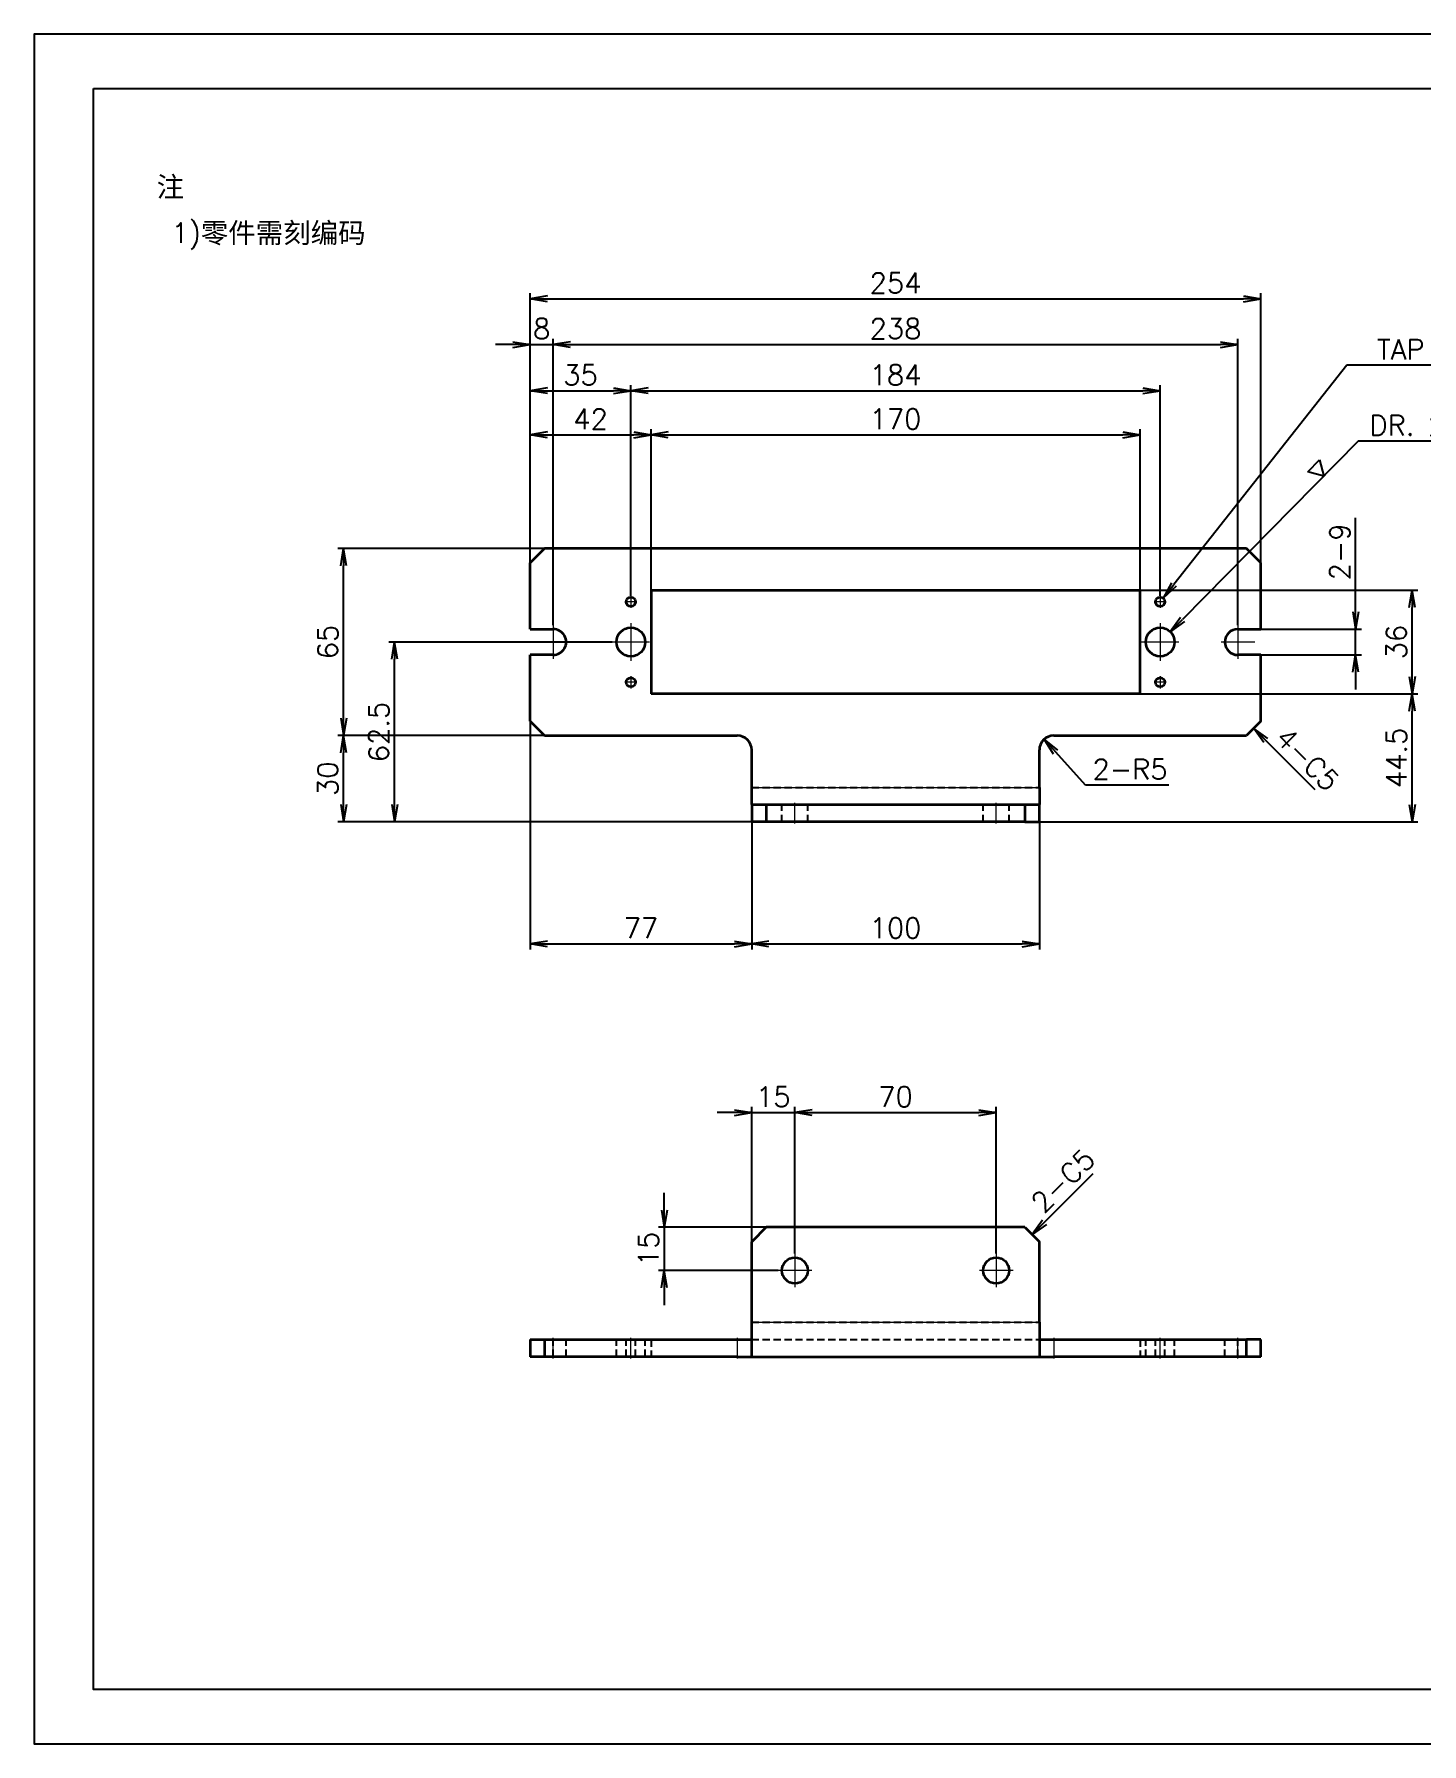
# Model space of a CAD drawing. Header units: millimetres. Extents: x -10155 to 20189, y -25550 to -22580.
# Drawn here: x 18149 to 18632, y -25548 to -24954 of the extents above; entities that cross this region are included whole.
import ezdxf

# ---------------------------------------------------------------- set-up
doc = ezdxf.new("R2010")
doc.units = ezdxf.units.MM
doc.linetypes.add('CENTER-HOKUTO', pattern=[23, 20, -1, 1, -1])
doc.linetypes.add('HIDDEN-HOKUTO', pattern=[3.8, 2.5, -1.3])
doc.layers.add('AM_7', color=2, linetype='CENTER-HOKUTO', lineweight=30)
doc.layers.add('AM_HID', color=1, linetype='HIDDEN-HOKUTO', lineweight=25)
doc.layers.add('title_frame', color=7, linetype='Continuous')
doc.layers.add('word_dim', color=253, linetype='Continuous')
doc.styles.get("Standard").update_dxf_attribs({"font": 'romans.shx', "bigfont": 'bigfont.shx'})
doc.dimstyles.new('RS1-2', dxfattribs={"dimscale": 2, "dimtxt": 3.5, "dimasz": 3, "dimexe": 1, "dimexo": 0, "dimgap": 1, "dimtad": 3, "dimdsep": 46, "dimtxsty": 'Standard', "dimblk1": 'OPEN', "dimblk2": 'OPEN', "dimsah": 1, "dimcen": 0, "dimclrd": 256, "dimclre": 256, "dimclrt": 3, "dimazin": 2, "dimtfac": 1, "dimtmove": 0, "dimatfit": 3, "dimldrblk": 'OPEN', "dimfxl": 0, "dimtolj": 1, "dimtzin": 0, "dimarcsym": 0})

# ---------------------------------------------------------------- blocks, each defined once
blk = doc.blocks.new('_Open')
at = {"color": 0, "lineweight": -2}
for p, q in [((-1, 0.167), (0, 0)), ((-1, -0.167), (0, 0)), ((0, 0), (-1, 0))]:
    blk.add_line(p, q, dxfattribs=at)
blk = doc.blocks.new('*D370')
at = {"layer": 'DEFPOINTS', "color": 0, "linetype": 'Continuous', "ltscale": 2}
for p in [(18321.8, -25180.73), (18398.8, -25227.23), (18398.8, -25269.61)]:
    blk.add_point(p, dxfattribs=at)
at = {"layer": 'word_dim', "linetype": 'Continuous', "lineweight": -2, "ltscale": 2}
for p, q in [((18321.8, -25180.73), (18321.8, -25271.61)), ((18398.8, -25227.23), (18398.8, -25271.61)), ((18327.8, -25269.61), (18392.8, -25269.61))]:
    blk.add_line(p, q, dxfattribs=at)
at = {"layer": 'word_dim', "linetype": 'Continuous', "lineweight": -2, "ltscale": 2, "xscale": 6, "yscale": 6, "zscale": 6, "rotation": 180}
blk.add_blockref('_Open', (18321.8, -25269.61), dxfattribs=at)
at = {"layer": 'word_dim', "linetype": 'Continuous', "lineweight": -2, "ltscale": 2, "xscale": 6, "yscale": 6, "zscale": 6}
blk.add_blockref('_Open', (18398.8, -25269.61), dxfattribs=at)
at = {"layer": 'word_dim', "color": 3, "linetype": 'Continuous', "ltscale": 2, "insert": (18360.3, -25264.11), "char_height": 7, "attachment_point": 5}
blk.add_mtext('\\A1;77', dxfattribs=at)
blk = doc.blocks.new('*D371')
at = {"layer": 'DEFPOINTS', "color": 0, "linetype": 'Continuous', "ltscale": 2}
for p in [(18498.8, -25224.23), (18398.8, -25227.23), (18498.8, -25269.61)]:
    blk.add_point(p, dxfattribs=at)
at = {"layer": 'word_dim', "linetype": 'Continuous', "lineweight": -2, "ltscale": 2}
for p, q in [((18498.8, -25224.23), (18498.8, -25271.61)), ((18398.8, -25227.23), (18398.8, -25271.61)), ((18404.8, -25269.61), (18492.8, -25269.61))]:
    blk.add_line(p, q, dxfattribs=at)
at = {"layer": 'word_dim', "linetype": 'Continuous', "lineweight": -2, "ltscale": 2, "xscale": 6, "yscale": 6, "zscale": 6, "rotation": 180}
blk.add_blockref('_Open', (18398.8, -25269.61), dxfattribs=at)
at = {"layer": 'word_dim', "linetype": 'Continuous', "lineweight": -2, "ltscale": 2, "xscale": 6, "yscale": 6, "zscale": 6}
blk.add_blockref('_Open', (18498.8, -25269.61), dxfattribs=at)
at = {"layer": 'word_dim', "color": 3, "linetype": 'Continuous', "ltscale": 2, "insert": (18448.8, -25264.11), "char_height": 7, "attachment_point": 5}
blk.add_mtext('\\A1;100', dxfattribs=at)
blk = doc.blocks.new('*D372')
at = {"layer": 'DEFPOINTS', "color": 0, "linetype": 'Continuous', "ltscale": 2}
for p in [(18575.8, -25045.48), (18321.8, -25148.73), (18575.8, -25148.73)]:
    blk.add_point(p, dxfattribs=at)
at = {"layer": 'word_dim', "linetype": 'Continuous', "lineweight": -2, "ltscale": 2}
for p, q in [((18321.8, -25148.73), (18321.8, -25043.48)), ((18327.8, -25045.48), (18569.8, -25045.48)), ((18575.8, -25148.73), (18575.8, -25043.48))]:
    blk.add_line(p, q, dxfattribs=at)
at = {"layer": 'word_dim', "linetype": 'Continuous', "lineweight": -2, "ltscale": 2, "xscale": 6, "yscale": 6, "zscale": 6, "rotation": 180}
blk.add_blockref('_Open', (18321.8, -25045.48), dxfattribs=at)
at = {"layer": 'word_dim', "linetype": 'Continuous', "lineweight": -2, "ltscale": 2, "xscale": 6, "yscale": 6, "zscale": 6}
blk.add_blockref('_Open', (18575.8, -25045.48), dxfattribs=at)
at = {"layer": 'word_dim', "color": 3, "linetype": 'Continuous', "ltscale": 2, "insert": (18448.8, -25039.98), "char_height": 7, "attachment_point": 5}
blk.add_mtext('\\A1;254', dxfattribs=at)
blk = doc.blocks.new('*D373')
at = {"layer": 'DEFPOINTS', "color": 0, "linetype": 'Continuous', "ltscale": 2}
for p in [(18256.94, -25197.23), (18326.8, -25197.23), (18398.8, -25227.23)]:
    blk.add_point(p, dxfattribs=at)
at = {"layer": 'word_dim', "linetype": 'Continuous', "lineweight": -2, "ltscale": 2}
for p, q in [((18326.8, -25197.23), (18254.94, -25197.23)), ((18256.94, -25221.23), (18256.94, -25203.23)), ((18398.8, -25227.23), (18254.94, -25227.23))]:
    blk.add_line(p, q, dxfattribs=at)
at = {"layer": 'word_dim', "linetype": 'Continuous', "lineweight": -2, "ltscale": 2, "xscale": 6, "yscale": 6, "zscale": 6}
for p, rotation in [((18256.94, -25197.23), 90), ((18256.94, -25227.23), 270)]:
    blk.add_blockref('_Open', p, dxfattribs=dict(at, rotation=rotation))
at = {"layer": 'word_dim', "color": 3, "linetype": 'Continuous', "ltscale": 2, "insert": (18251.44, -25212.23), "char_height": 7, "attachment_point": 5, "rotation": 90}
blk.add_mtext('\\A1;30', dxfattribs=at)
blk = doc.blocks.new('*D374')
at = {"layer": 'DEFPOINTS', "color": 0, "linetype": 'Continuous', "ltscale": 2}
for p in [(18256.94, -25132.23), (18337.18, -25132.23), (18337.18, -25197.23)]:
    blk.add_point(p, dxfattribs=at)
at = {"layer": 'word_dim', "linetype": 'Continuous', "lineweight": -2, "ltscale": 2}
for p, q in [((18337.18, -25132.23), (18254.94, -25132.23)), ((18256.94, -25191.23), (18256.94, -25138.23)), ((18337.18, -25197.23), (18254.94, -25197.23))]:
    blk.add_line(p, q, dxfattribs=at)
at = {"layer": 'word_dim', "linetype": 'Continuous', "lineweight": -2, "ltscale": 2, "xscale": 6, "yscale": 6, "zscale": 6}
for p, rotation in [((18256.94, -25132.23), 90), ((18256.94, -25197.23), 270)]:
    blk.add_blockref('_Open', p, dxfattribs=dict(at, rotation=rotation))
at = {"layer": 'word_dim', "color": 3, "linetype": 'Continuous', "ltscale": 2, "insert": (18251.44, -25164.73), "char_height": 7, "attachment_point": 5, "rotation": 90}
blk.add_mtext('\\A1;65', dxfattribs=at)
blk = doc.blocks.new('*D375')
at = {"layer": 'DEFPOINTS', "color": 0, "linetype": 'Continuous', "ltscale": 2}
for p in [(18363.8, -25092.73), (18321.8, -25142.4), (18363.8, -25146.73)]:
    blk.add_point(p, dxfattribs=at)
at = {"layer": 'word_dim', "linetype": 'Continuous', "lineweight": -2, "ltscale": 2}
for p, q in [((18321.8, -25142.4), (18321.8, -25090.73)), ((18327.8, -25092.73), (18357.8, -25092.73)), ((18363.8, -25146.73), (18363.8, -25090.73))]:
    blk.add_line(p, q, dxfattribs=at)
at = {"layer": 'word_dim', "linetype": 'Continuous', "lineweight": -2, "ltscale": 2, "xscale": 6, "yscale": 6, "zscale": 6, "rotation": 180}
blk.add_blockref('_Open', (18321.8, -25092.73), dxfattribs=at)
at = {"layer": 'word_dim', "linetype": 'Continuous', "lineweight": -2, "ltscale": 2, "xscale": 6, "yscale": 6, "zscale": 6}
blk.add_blockref('_Open', (18363.8, -25092.73), dxfattribs=at)
at = {"layer": 'word_dim', "color": 3, "linetype": 'Continuous', "ltscale": 2, "insert": (18342.8, -25087.23), "char_height": 7, "attachment_point": 5}
blk.add_mtext('\\A1;42', dxfattribs=at)
blk = doc.blocks.new('*D376')
at = {"layer": 'DEFPOINTS', "color": 0, "linetype": 'Continuous', "ltscale": 2}
for p in [(18533.8, -25092.73), (18363.8, -25146.73), (18533.8, -25146.73)]:
    blk.add_point(p, dxfattribs=at)
at = {"layer": 'word_dim', "linetype": 'Continuous', "lineweight": -2, "ltscale": 2}
for p, q in [((18363.8, -25146.73), (18363.8, -25090.73)), ((18369.8, -25092.73), (18527.8, -25092.73)), ((18533.8, -25146.73), (18533.8, -25090.73))]:
    blk.add_line(p, q, dxfattribs=at)
at = {"layer": 'word_dim', "linetype": 'Continuous', "lineweight": -2, "ltscale": 2, "xscale": 6, "yscale": 6, "zscale": 6, "rotation": 180}
blk.add_blockref('_Open', (18363.8, -25092.73), dxfattribs=at)
at = {"layer": 'word_dim', "linetype": 'Continuous', "lineweight": -2, "ltscale": 2, "xscale": 6, "yscale": 6, "zscale": 6}
blk.add_blockref('_Open', (18533.8, -25092.73), dxfattribs=at)
at = {"layer": 'word_dim', "color": 3, "linetype": 'Continuous', "ltscale": 2, "insert": (18448.8, -25087.23), "char_height": 7, "attachment_point": 5}
blk.add_mtext('\\A1;170', dxfattribs=at)
blk = doc.blocks.new('*D377')
at = {"layer": 'DEFPOINTS', "color": 0, "linetype": 'Continuous', "ltscale": 2}
for p in [(18533.8, -25182.73), (18628.39, -25182.73), (18498.8, -25227.23)]:
    blk.add_point(p, dxfattribs=at)
at = {"layer": 'word_dim', "linetype": 'Continuous', "lineweight": -2, "ltscale": 2}
for p, q in [((18533.8, -25182.73), (18630.39, -25182.73)), ((18628.39, -25221.23), (18628.39, -25188.73)), ((18498.8, -25227.23), (18630.39, -25227.23))]:
    blk.add_line(p, q, dxfattribs=at)
at = {"layer": 'word_dim', "linetype": 'Continuous', "lineweight": -2, "ltscale": 2, "xscale": 6, "yscale": 6, "zscale": 6}
for p, rotation in [((18628.39, -25182.73), 90), ((18628.39, -25227.23), 270)]:
    blk.add_blockref('_Open', p, dxfattribs=dict(at, rotation=rotation))
at = {"layer": 'word_dim', "color": 3, "linetype": 'Continuous', "ltscale": 2, "insert": (18622.89, -25204.98), "char_height": 7, "attachment_point": 5, "rotation": 90}
blk.add_mtext('\\A1;44.5', dxfattribs=at)
blk = doc.blocks.new('*D378')
at = {"layer": 'DEFPOINTS', "color": 0, "linetype": 'Continuous', "ltscale": 2}
for p in [(18533.8, -25146.73), (18628.39, -25146.73), (18533.8, -25182.73)]:
    blk.add_point(p, dxfattribs=at)
at = {"layer": 'word_dim', "linetype": 'Continuous', "lineweight": -2, "ltscale": 2}
for p, q in [((18533.8, -25146.73), (18630.39, -25146.73)), ((18628.39, -25176.73), (18628.39, -25152.73)), ((18533.8, -25182.73), (18630.39, -25182.73))]:
    blk.add_line(p, q, dxfattribs=at)
at = {"layer": 'word_dim', "linetype": 'Continuous', "lineweight": -2, "ltscale": 2, "xscale": 6, "yscale": 6, "zscale": 6}
for p, rotation in [((18628.39, -25146.73), 90), ((18628.39, -25182.73), 270)]:
    blk.add_blockref('_Open', p, dxfattribs=dict(at, rotation=rotation))
at = {"layer": 'word_dim', "color": 3, "linetype": 'Continuous', "ltscale": 2, "insert": (18622.89, -25164.73), "char_height": 7, "attachment_point": 5, "rotation": 90}
blk.add_mtext('\\A1;36', dxfattribs=at)
blk = doc.blocks.new('*D379')
at = {"layer": 'DEFPOINTS', "color": 0, "linetype": 'Continuous', "ltscale": 2}
for p in [(18274.67, -25164.73), (18350.3, -25164.73), (18398.8, -25227.23)]:
    blk.add_point(p, dxfattribs=at)
at = {"layer": 'word_dim', "linetype": 'Continuous', "lineweight": -2, "ltscale": 2}
for p, q in [((18350.3, -25164.73), (18272.67, -25164.73)), ((18274.67, -25221.23), (18274.67, -25170.73)), ((18398.8, -25227.23), (18272.67, -25227.23))]:
    blk.add_line(p, q, dxfattribs=at)
at = {"layer": 'word_dim', "linetype": 'Continuous', "lineweight": -2, "ltscale": 2, "xscale": 6, "yscale": 6, "zscale": 6}
for p, rotation in [((18274.67, -25164.73), 90), ((18274.67, -25227.23), 270)]:
    blk.add_blockref('_Open', p, dxfattribs=dict(at, rotation=rotation))
at = {"layer": 'word_dim', "color": 3, "linetype": 'Continuous', "ltscale": 2, "insert": (18269.17, -25195.98), "char_height": 7, "attachment_point": 5, "rotation": 90}
blk.add_mtext('\\A1;62.5', dxfattribs=at)
blk = doc.blocks.new('*D380')
at = {"layer": 'DEFPOINTS', "color": 0, "linetype": 'Continuous', "ltscale": 2}
for p in [(18329.8, -25061.37), (18321.8, -25142.4), (18329.8, -25158.88)]:
    blk.add_point(p, dxfattribs=at)
at = {"layer": 'word_dim', "linetype": 'Continuous', "lineweight": -2, "ltscale": 2}
for p, q in [((18321.8, -25142.4), (18321.8, -25059.37)), ((18329.8, -25158.88), (18329.8, -25059.37)), ((18315.8, -25061.37), (18309.8, -25061.37)), ((18321.8, -25061.37), (18329.8, -25061.37)), ((18335.8, -25061.37), (18341.8, -25061.37))]:
    blk.add_line(p, q, dxfattribs=at)
at = {"layer": 'word_dim', "linetype": 'Continuous', "lineweight": -2, "ltscale": 2, "xscale": 6, "yscale": 6, "zscale": 6}
blk.add_blockref('_Open', (18321.8, -25061.37), dxfattribs=at)
at = {"layer": 'word_dim', "linetype": 'Continuous', "lineweight": -2, "ltscale": 2, "xscale": 6, "yscale": 6, "zscale": 6, "rotation": 180}
blk.add_blockref('_Open', (18329.8, -25061.37), dxfattribs=at)
at = {"layer": 'word_dim', "color": 3, "linetype": 'Continuous', "ltscale": 2, "insert": (18325.8, -25055.87), "char_height": 7, "attachment_point": 5}
blk.add_mtext('\\A1;8', dxfattribs=at)
blk = doc.blocks.new('*D381')
at = {"layer": 'DEFPOINTS', "color": 0, "linetype": 'Continuous', "ltscale": 2}
for p in [(18567.8, -25061.37), (18329.8, -25158.88), (18567.8, -25158.88)]:
    blk.add_point(p, dxfattribs=at)
at = {"layer": 'word_dim', "linetype": 'Continuous', "lineweight": -2, "ltscale": 2}
for p, q in [((18329.8, -25158.88), (18329.8, -25059.37)), ((18567.8, -25158.88), (18567.8, -25059.37)), ((18335.8, -25061.37), (18561.8, -25061.37))]:
    blk.add_line(p, q, dxfattribs=at)
at = {"layer": 'word_dim', "linetype": 'Continuous', "lineweight": -2, "ltscale": 2, "xscale": 6, "yscale": 6, "zscale": 6, "rotation": 180}
blk.add_blockref('_Open', (18329.8, -25061.37), dxfattribs=at)
at = {"layer": 'word_dim', "linetype": 'Continuous', "lineweight": -2, "ltscale": 2, "xscale": 6, "yscale": 6, "zscale": 6}
blk.add_blockref('_Open', (18567.8, -25061.37), dxfattribs=at)
at = {"layer": 'word_dim', "color": 3, "linetype": 'Continuous', "ltscale": 2, "insert": (18448.8, -25055.87), "char_height": 7, "attachment_point": 5}
blk.add_mtext('\\A1;238', dxfattribs=at)
blk = doc.blocks.new('*D382')
at = {"layer": 'DEFPOINTS', "color": 0, "linetype": 'Continuous', "ltscale": 2}
for p in [(18356.8, -25077.43), (18321.8, -25142.4), (18356.8, -25148.62)]:
    blk.add_point(p, dxfattribs=at)
at = {"layer": 'word_dim', "linetype": 'Continuous', "lineweight": -2, "ltscale": 2}
for p, q in [((18321.8, -25142.4), (18321.8, -25075.43)), ((18327.8, -25077.43), (18350.8, -25077.43)), ((18356.8, -25148.62), (18356.8, -25075.43))]:
    blk.add_line(p, q, dxfattribs=at)
at = {"layer": 'word_dim', "linetype": 'Continuous', "lineweight": -2, "ltscale": 2, "xscale": 6, "yscale": 6, "zscale": 6, "rotation": 180}
blk.add_blockref('_Open', (18321.8, -25077.43), dxfattribs=at)
at = {"layer": 'word_dim', "linetype": 'Continuous', "lineweight": -2, "ltscale": 2, "xscale": 6, "yscale": 6, "zscale": 6}
blk.add_blockref('_Open', (18356.8, -25077.43), dxfattribs=at)
at = {"layer": 'word_dim', "color": 3, "linetype": 'Continuous', "ltscale": 2, "insert": (18339.3, -25071.93), "char_height": 7, "attachment_point": 5}
blk.add_mtext('\\A1;35', dxfattribs=at)
blk = doc.blocks.new('*D383')
at = {"layer": 'DEFPOINTS', "color": 0, "linetype": 'Continuous', "ltscale": 2}
for p in [(18540.8, -25077.43), (18356.8, -25148.62), (18540.8, -25148.62)]:
    blk.add_point(p, dxfattribs=at)
at = {"layer": 'word_dim', "linetype": 'Continuous', "lineweight": -2, "ltscale": 2}
for p, q in [((18356.8, -25148.62), (18356.8, -25075.43)), ((18362.8, -25077.43), (18534.8, -25077.43)), ((18540.8, -25148.62), (18540.8, -25075.43))]:
    blk.add_line(p, q, dxfattribs=at)
at = {"layer": 'word_dim', "linetype": 'Continuous', "lineweight": -2, "ltscale": 2, "xscale": 6, "yscale": 6, "zscale": 6, "rotation": 180}
blk.add_blockref('_Open', (18356.8, -25077.43), dxfattribs=at)
at = {"layer": 'word_dim', "linetype": 'Continuous', "lineweight": -2, "ltscale": 2, "xscale": 6, "yscale": 6, "zscale": 6}
blk.add_blockref('_Open', (18540.8, -25077.43), dxfattribs=at)
at = {"layer": 'word_dim', "color": 3, "linetype": 'Continuous', "ltscale": 2, "insert": (18448.8, -25071.93), "char_height": 7, "attachment_point": 5}
blk.add_mtext('\\A1;184', dxfattribs=at)
blk = doc.blocks.new('*D384')
at = {"layer": 'DEFPOINTS', "color": 0, "linetype": 'Continuous', "ltscale": 2}
for p in [(18575.8, -25160.23), (18608.74, -25160.23), (18575.8, -25169.23)]:
    blk.add_point(p, dxfattribs=at)
at = {"layer": 'word_dim', "linetype": 'Continuous', "lineweight": -2, "ltscale": 2}
for p, q in [((18608.74, -25154.23), (18608.74, -25121.57)), ((18575.8, -25160.23), (18610.74, -25160.23)), ((18608.74, -25169.23), (18608.74, -25160.23)), ((18575.8, -25169.23), (18610.74, -25169.23)), ((18608.74, -25175.23), (18608.74, -25181.23))]:
    blk.add_line(p, q, dxfattribs=at)
at = {"layer": 'word_dim', "linetype": 'Continuous', "lineweight": -2, "ltscale": 2, "xscale": 6, "yscale": 6, "zscale": 6}
for p, rotation in [((18608.74, -25160.23), 270), ((18608.74, -25169.23), 90)]:
    blk.add_blockref('_Open', p, dxfattribs=dict(at, rotation=rotation))
at = {"layer": 'word_dim', "color": 3, "linetype": 'Continuous', "ltscale": 2, "insert": (18603.24, -25133.4), "char_height": 7, "attachment_point": 5, "rotation": 90}
blk.add_mtext('\\A1;2-9', dxfattribs=at)
blk = doc.blocks.new('*D385')
at = {"layer": 'DEFPOINTS', "color": 0, "linetype": 'Continuous', "ltscale": 2}
for p in [(18544.31, -25161.17), (18537.29, -25168.29)]:
    blk.add_point(p, dxfattribs=at)
at = {"layer": 'word_dim', "linetype": 'Continuous', "lineweight": -2, "ltscale": 2}
for p, q in [((18609.65, -25094.94), (18548.52, -25156.9)), ((18696.71, -25094.94), (18609.65, -25094.94))]:
    blk.add_line(p, q, dxfattribs=at)
at = {"layer": 'word_dim', "linetype": 'Continuous', "lineweight": -2, "ltscale": 2, "xscale": 6, "yscale": 6, "zscale": 6, "rotation": 225.3866211234558}
blk.add_blockref('_Open', (18544.31, -25161.17), dxfattribs=at)
at = {"layer": 'word_dim', "color": 3, "linetype": 'Continuous', "ltscale": 2, "insert": (18654.18, -25089.44), "char_height": 7, "attachment_point": 5}
blk.add_mtext('\\A1;DR. 2-∅10 THRU', dxfattribs=at)
blk = doc.blocks.new('shiage1')
at = {"layer": 'word_dim', "color": 3, "linetype": 'Continuous'}
for p, q in [((0, 0), (-1.44, 2.5)), ((-1.44, 2.5), (1.44, 2.5)), ((1.44, 2.5), (0, 0))]:
    blk.add_line(p, q, dxfattribs=at)
blk = doc.blocks.new('*D386')
at = {"layer": 'DEFPOINTS', "color": 0, "linetype": 'Continuous', "ltscale": 2}
for p in [(18541.8, -25149.45), (18539.79, -25152)]:
    blk.add_point(p, dxfattribs=at)
at = {"layer": 'word_dim', "linetype": 'Continuous', "lineweight": -2, "ltscale": 2}
for p, q in [((18605.63, -25068.56), (18545.52, -25144.74)), ((18695.86, -25068.56), (18605.63, -25068.56))]:
    blk.add_line(p, q, dxfattribs=at)
at = {"layer": 'word_dim', "linetype": 'Continuous', "lineweight": -2, "ltscale": 2, "xscale": 6, "yscale": 6, "zscale": 6, "rotation": 231.7269092680077}
blk.add_blockref('_Open', (18541.8, -25149.45), dxfattribs=at)
at = {"layer": 'word_dim', "color": 3, "linetype": 'Continuous', "ltscale": 2, "insert": (18654.83, -25063.06), "char_height": 7, "attachment_point": 5}
blk.add_mtext('\\A1;TAP 4-M4 THRU', dxfattribs=at)
blk = doc.blocks.new('*D387')
at = {"layer": 'DEFPOINTS', "color": 0, "linetype": 'Continuous', "ltscale": 2}
for p in [(18500.45, -25198.52), (18503.8, -25202.23)]:
    blk.add_point(p, dxfattribs=at)
at = {"layer": 'word_dim', "linetype": 'Continuous', "lineweight": -2, "ltscale": 2}
for p, q in [((18514.8, -25214.41), (18504.47, -25202.97)), ((18543.8, -25214.41), (18514.8, -25214.41))]:
    blk.add_line(p, q, dxfattribs=at)
at = {"layer": 'word_dim', "linetype": 'Continuous', "lineweight": -2, "ltscale": 2, "xscale": 6, "yscale": 6, "zscale": 6, "rotation": 132.0904207593852}
blk.add_blockref('_Open', (18500.45, -25198.52), dxfattribs=at)
at = {"layer": 'word_dim', "color": 3, "linetype": 'Continuous', "ltscale": 2, "insert": (18530.3, -25208.91), "char_height": 7, "attachment_point": 5}
blk.add_mtext('\\A1;2-R5', dxfattribs=at)
blk = doc.blocks.new('*D388')
at = {"layer": 'DEFPOINTS', "color": 0, "linetype": 'Continuous', "ltscale": 2}
for p in [(18483.8, -25328.22), (18413.8, -25377.23), (18483.8, -25377.23)]:
    blk.add_point(p, dxfattribs=at)
at = {"layer": 'word_dim', "linetype": 'Continuous', "lineweight": -2, "ltscale": 2}
for p, q in [((18413.8, -25377.23), (18413.8, -25326.22)), ((18483.8, -25377.23), (18483.8, -25326.22)), ((18419.8, -25328.22), (18477.8, -25328.22))]:
    blk.add_line(p, q, dxfattribs=at)
at = {"layer": 'word_dim', "linetype": 'Continuous', "lineweight": -2, "ltscale": 2, "xscale": 6, "yscale": 6, "zscale": 6, "rotation": 180}
blk.add_blockref('_Open', (18413.8, -25328.22), dxfattribs=at)
at = {"layer": 'word_dim', "linetype": 'Continuous', "lineweight": -2, "ltscale": 2, "xscale": 6, "yscale": 6, "zscale": 6}
blk.add_blockref('_Open', (18483.8, -25328.22), dxfattribs=at)
at = {"layer": 'word_dim', "color": 3, "linetype": 'Continuous', "ltscale": 2, "insert": (18448.8, -25322.72), "char_height": 7, "attachment_point": 5}
blk.add_mtext('\\A1;70', dxfattribs=at)
blk = doc.blocks.new('*D389')
at = {"layer": 'DEFPOINTS', "color": 0, "linetype": 'Continuous', "ltscale": 2}
for p in [(18408.6, -25368.08), (18368.41, -25383.08), (18407.95, -25383.08)]:
    blk.add_point(p, dxfattribs=at)
at = {"layer": 'word_dim', "linetype": 'Continuous', "lineweight": -2, "ltscale": 2}
for p, q in [((18368.41, -25362.08), (18368.41, -25356.08)), ((18408.6, -25368.08), (18366.41, -25368.08)), ((18368.41, -25368.08), (18368.41, -25383.08)), ((18407.95, -25383.08), (18366.41, -25383.08)), ((18368.41, -25389.08), (18368.41, -25395.08))]:
    blk.add_line(p, q, dxfattribs=at)
at = {"layer": 'word_dim', "linetype": 'Continuous', "lineweight": -2, "ltscale": 2, "xscale": 6, "yscale": 6, "zscale": 6}
for p, rotation in [((18368.41, -25368.08), 270), ((18368.41, -25383.08), 90)]:
    blk.add_blockref('_Open', p, dxfattribs=dict(at, rotation=rotation))
at = {"layer": 'word_dim', "color": 3, "linetype": 'Continuous', "ltscale": 2, "insert": (18362.91, -25375.58), "char_height": 7, "attachment_point": 5, "rotation": 90}
blk.add_mtext('\\A1;15', dxfattribs=at)
blk = doc.blocks.new('*D390')
at = {"layer": 'DEFPOINTS', "color": 0, "linetype": 'Continuous', "ltscale": 2}
for p in [(18413.8, -25328.22), (18398.8, -25377.09), (18413.8, -25377.09)]:
    blk.add_point(p, dxfattribs=at)
at = {"layer": 'word_dim', "linetype": 'Continuous', "lineweight": -2, "ltscale": 2}
for p, q in [((18398.8, -25377.09), (18398.8, -25326.22)), ((18413.8, -25377.09), (18413.8, -25326.22)), ((18392.8, -25328.22), (18386.8, -25328.22)), ((18398.8, -25328.22), (18413.8, -25328.22)), ((18419.8, -25328.22), (18425.8, -25328.22))]:
    blk.add_line(p, q, dxfattribs=at)
at = {"layer": 'word_dim', "linetype": 'Continuous', "lineweight": -2, "ltscale": 2, "xscale": 6, "yscale": 6, "zscale": 6}
blk.add_blockref('_Open', (18398.8, -25328.22), dxfattribs=at)
at = {"layer": 'word_dim', "linetype": 'Continuous', "lineweight": -2, "ltscale": 2, "xscale": 6, "yscale": 6, "zscale": 6, "rotation": 180}
blk.add_blockref('_Open', (18413.8, -25328.22), dxfattribs=at)
at = {"layer": 'word_dim', "color": 3, "linetype": 'Continuous', "ltscale": 2, "insert": (18406.3, -25322.72), "char_height": 7, "attachment_point": 5}
blk.add_mtext('\\A1;15', dxfattribs=at)

msp = doc.modelspace()

# ---------------------------------------------------------------- linework, layer by layer
at = {"color": 7, "lineweight": 35, "ltscale": 0.176777}
for p, q in [((18326.797, -25132.227), (18321.797, -25137.227)), ((18575.797, -25137.227), (18570.797, -25132.227)), ((18321.797, -25192.227), (18326.797, -25197.227)), ((18575.797, -25192.227), (18570.797, -25197.227)), ((18403.797, -25368.08), (18398.797, -25373.08)), ((18493.797, -25368.08), (18498.797, -25373.08))]:
    msp.add_line(p, q, dxfattribs=at)
at = {"color": 7, "lineweight": 35}
for p, q in [((18321.797, -25160.227), (18321.797, -25137.227)), ((18570.797, -25132.227), (18326.797, -25132.227)), ((18575.797, -25160.227), (18575.797, -25137.227)), ((18363.797, -25146.727), (18533.797, -25146.727)), ((18363.797, -25146.727), (18363.797, -25182.727)), ((18533.797, -25182.727), (18533.797, -25146.727)), ((18321.797, -25192.227), (18321.797, -25169.227)), ((18575.797, -25192.227), (18575.797, -25169.227)), ((18533.797, -25182.727), (18363.797, -25182.727)), ((18326.797, -25197.227), (18393.797, -25197.227)), ((18503.797, -25197.227), (18570.797, -25197.227)), ((18403.797, -25221.227), (18493.797, -25221.227)), ((18493.797, -25227.227), (18403.797, -25227.227)), ((18493.797, -25368.08), (18403.797, -25368.08)), ((18398.797, -25401.08), (18398.797, -25373.08)), ((18498.797, -25401.08), (18498.797, -25373.08)), ((18326.797, -25407.08), (18393.797, -25407.08)), ((18503.797, -25407.08), (18570.797, -25407.08)), ((18393.797, -25413.08), (18326.797, -25413.08)), ((18398.797, -25413.08), (18498.797, -25413.08)), ((18570.797, -25413.08), (18503.797, -25413.08))]:
    msp.add_line(p, q, dxfattribs=at)
at = {"color": 7, "lineweight": 35, "ltscale": 0.2}
for p, q in [((18321.797, -25160.227), (18329.797, -25160.227)), ((18567.797, -25160.227), (18575.797, -25160.227)), ((18329.797, -25169.227), (18321.797, -25169.227)), ((18575.797, -25169.227), (18567.797, -25169.227))]:
    msp.add_line(p, q, dxfattribs=at)
at = {"color": 7, "lineweight": 35, "ltscale": 0.325}
for p, q in [((18398.797, -25215.227), (18398.797, -25202.227)), ((18498.797, -25215.227), (18498.797, -25202.227))]:
    msp.add_line(p, q, dxfattribs=at)
at = {"color": 7, "lineweight": 35, "ltscale": 0.15}
for p, q in [((18398.797, -25221.227), (18398.797, -25215.227)), ((18498.797, -25215.227), (18498.797, -25221.227)), ((18398.797, -25221.227), (18398.797, -25227.227)), ((18403.797, -25221.227), (18403.797, -25227.227)), ((18493.797, -25221.227), (18493.797, -25227.227)), ((18498.797, -25227.227), (18498.797, -25221.227)), ((18321.797, -25407.08), (18321.797, -25413.08)), ((18326.797, -25407.08), (18326.797, -25413.08)), ((18570.797, -25413.08), (18570.797, -25407.08)), ((18575.797, -25413.08), (18575.797, -25407.08))]:
    msp.add_line(p, q, dxfattribs=at)
at = {"color": 7, "lineweight": 13}
for p, q in [((18398.797, -25215.227), (18498.797, -25215.227)), ((18398.797, -25401.08), (18498.797, -25401.08))]:
    msp.add_line(p, q, dxfattribs=at)
at = {"color": 7, "lineweight": 35, "ltscale": 0.125}
for p, q in [((18398.797, -25221.227), (18403.797, -25221.227)), ((18493.797, -25221.227), (18498.797, -25221.227)), ((18403.797, -25227.227), (18398.797, -25227.227)), ((18493.797, -25227.227), (18498.797, -25227.227)), ((18321.797, -25407.08), (18326.797, -25407.08)), ((18393.797, -25407.08), (18398.797, -25407.08)), ((18498.797, -25407.08), (18503.797, -25407.08)), ((18575.797, -25407.08), (18570.797, -25407.08)), ((18326.797, -25413.08), (18321.797, -25413.08)), ((18393.797, -25413.08), (18398.797, -25413.08)), ((18498.797, -25413.08), (18503.797, -25413.08)), ((18575.797, -25413.08), (18570.797, -25413.08))]:
    msp.add_line(p, q, dxfattribs=at)
at = {"color": 7, "lineweight": 35, "ltscale": 0.3}
for p, q in [((18398.797, -25413.08), (18398.797, -25401.08)), ((18498.797, -25401.08), (18498.797, -25413.08))]:
    msp.add_line(p, q, dxfattribs=at)
at = {"color": 7, "lineweight": 13, "ltscale": 0.15}
for p, q in [((18393.797, -25407.08), (18393.797, -25413.08)), ((18503.797, -25407.08), (18503.797, -25413.08))]:
    msp.add_line(p, q, dxfattribs=at)
at = {"color": 7, "lineweight": 35}
for centre, radius in [((18356.797, -25150.727), 1.621), ((18540.797, -25150.727), 1.621), ((18356.797, -25164.727), 5), ((18540.797, -25164.727), 5), ((18356.797, -25178.727), 1.621), ((18540.797, -25178.727), 1.621), ((18413.797, -25383.08), 4.5), ((18483.797, -25383.08), 4.5)]:
    msp.add_circle(centre, radius, dxfattribs=at)
for centre, radius, start, end in [((18329.797, -25164.727), 4.5, 269.999997, 90.000003), ((18567.797, -25164.727), 4.5, 90.000003, 269.999997), ((18393.797, -25202.227), 5, 0, 90.000003), ((18503.797, -25202.227), 5, 90.000003, 180.000005)]:
    msp.add_arc(centre, radius, start, end, dxfattribs=at)
at = {"layer": 'AM_7', "lineweight": 13}
for p, q in [((18356.797, -25148.62), (18356.797, -25152.834)), ((18540.797, -25148.62), (18540.797, -25152.834)), ((18358.904, -25150.727), (18354.69, -25150.727)), ((18542.904, -25150.727), (18538.69, -25150.727)), ((18329.797, -25158.877), (18329.797, -25170.577)), ((18356.797, -25158.227), (18356.797, -25171.227)), ((18540.797, -25158.227), (18540.797, -25171.227)), ((18567.797, -25158.877), (18567.797, -25170.577)), ((18335.647, -25164.727), (18323.947, -25164.727)), ((18363.297, -25164.727), (18350.297, -25164.727)), ((18547.297, -25164.727), (18534.297, -25164.727)), ((18573.647, -25164.727), (18561.947, -25164.727)), ((18358.904, -25178.727), (18354.69, -25178.727)), ((18356.797, -25176.62), (18356.797, -25180.834)), ((18542.904, -25178.727), (18538.69, -25178.727)), ((18540.797, -25176.62), (18540.797, -25180.834)), ((18413.797, -25227.827), (18413.797, -25220.627)), ((18483.797, -25227.827), (18483.797, -25220.627)), ((18413.797, -25377.23), (18413.797, -25388.93)), ((18483.797, -25377.23), (18483.797, -25388.93)), ((18419.647, -25383.08), (18407.947, -25383.08)), ((18489.647, -25383.08), (18477.947, -25383.08)), ((18329.797, -25413.68), (18329.797, -25406.48)), ((18356.797, -25413.68), (18356.797, -25406.48)), ((18393.797, -25406.48), (18393.797, -25413.681)), ((18503.797, -25406.48), (18503.797, -25413.681)), ((18540.797, -25413.68), (18540.797, -25406.48)), ((18567.797, -25413.68), (18567.797, -25406.48))]:
    msp.add_line(p, q, dxfattribs=at)
at = {"layer": 'AM_HID', "color": 1}
for p, q in [((18398.797, -25215.227), (18498.797, -25215.227)), ((18409.297, -25227.227), (18409.297, -25221.227)), ((18418.297, -25227.227), (18418.297, -25221.227)), ((18479.297, -25227.227), (18479.297, -25221.227)), ((18488.297, -25227.227), (18488.297, -25221.227)), ((18398.797, -25401.08), (18498.797, -25401.08)), ((18326.797, -25407.08), (18326.797, -25413.08)), ((18329.797, -25413.08), (18329.797, -25407.08)), ((18329.797, -25413.08), (18329.797, -25407.08)), ((18334.297, -25413.08), (18334.297, -25407.08)), ((18351.797, -25413.08), (18351.797, -25407.08)), ((18355.176, -25413.08), (18355.176, -25407.08)), ((18355.176, -25413.08), (18355.176, -25407.08)), ((18358.418, -25413.08), (18358.418, -25407.08)), ((18358.418, -25413.08), (18358.418, -25407.08)), ((18361.797, -25413.08), (18361.797, -25407.08)), ((18363.797, -25407.08), (18363.797, -25413.08)), ((18398.797, -25407.08), (18498.797, -25407.08)), ((18533.797, -25407.08), (18533.797, -25413.08)), ((18535.797, -25413.08), (18535.797, -25407.08)), ((18539.176, -25413.08), (18539.176, -25407.08)), ((18539.176, -25413.08), (18539.176, -25407.08)), ((18542.418, -25413.08), (18542.418, -25407.08)), ((18542.418, -25413.08), (18542.418, -25407.08)), ((18545.797, -25413.08), (18545.797, -25407.08)), ((18563.297, -25413.08), (18563.297, -25407.08)), ((18567.797, -25413.08), (18567.797, -25407.08)), ((18567.797, -25413.08), (18567.797, -25407.08)), ((18570.797, -25413.08), (18570.797, -25407.08))]:
    msp.add_line(p, q, dxfattribs=at)
at = {"layer": 'title_frame', "color": 4}
msp.add_lwpolyline([(18989.384, -24953.535), (18149.384, -24953.535), (18149.384, -25547.535), (18989.384, -25547.535)], close=True, dxfattribs=at)
at = {"layer": 'title_frame'}
msp.add_lwpolyline([(18170.034, -24972.46), (18968.734, -24972.46), (18968.734, -25528.61), (18170.034, -25528.61)], close=True, dxfattribs=at)

# ---------------------------------------------------------------- block references
at = {"layer": 'word_dim', "color": 3, "linetype": 'Continuous', "ltscale": 2, "xscale": 1.99999999999957, "yscale": 2, "zscale": 2, "rotation": 45.38662112346268}
msp.add_blockref('shiage1', (18597.71, -25107.041), dxfattribs=at)

# ---------------------------------------------------------------- texts
at = {"ltscale": 2, "char_height": 7, "attachment_point": 1}
for s, insert, width in [('{\\fSimSun|b0|i0|c134|p2;\\C3;注}', (18191.967, -25003.049), 20.72938), ('{\\Fromans,bigfont|c134;\\C3;1)\\fSimSun|b0|i0|c134|p2;零件需刻编码}', (18197.098, -25019.065), 193.81227)]:
    msp.add_mtext(s, dxfattribs=dict(at, insert=insert, width=width))
at = {"layer": 'word_dim', "color": 3, "linetype": 'Continuous', "ltscale": 2}
for s, rotation, p in [('4-C5', 315, (18580.297, -25198.727)), ('2-C5', 45, (18500.297, -25363.58))]:
    msp.add_text(s, height=7, rotation=rotation, dxfattribs=at).set_placement(p)

# ---------------------------------------------------------------- dimensions: what is measured, and where the dimension line sits
at = {"layer": 'word_dim', "linetype": 'Continuous', "ltscale": 2}
for base, p1, p2, picture, middle in [((18575.797, -25045.479), (18321.797, -25148.727), (18575.797, -25148.727), '*D372', (18448.797, -25045.479)), ((18329.797, -25061.372), (18321.797, -25142.397), (18329.797, -25158.877), '*D380', (18325.797, -25061.372))]:
    dim = msp.add_linear_dim(base=base, p1=p1, p2=p2, dimstyle='RS1-2', dxfattribs=at)
    dim.commit()
    dim.dimension.update_dxf_attribs({"geometry": picture, "text_midpoint": middle, "dimtype": 160})
for p1, p2, text, picture, middle in [((18539.793, -25151.999), (18541.801, -25149.454), 'TAP 4-M4 THRU', '*D386', (18654.829, -25068.556)), ((18537.285, -25168.286), (18544.309, -25161.167), 'DR. 2-<> THRU', '*D385', (18654.18, -25094.942))]:
    dim = msp.add_diameter_dim_2p(p1=p1, p2=p2, text=text, dimstyle='RS1-2', override={"dimtoh": 1, "dimtofl": 0}, dxfattribs=at)
    dim.commit()
    dim.dimension.update_dxf_attribs({"geometry": picture, "text_midpoint": middle, "dimtype": 163})
for base, p1, p2, picture, middle in [((18567.797, -25061.372), (18329.797, -25158.877), (18567.797, -25158.877), '*D381', (18448.797, -25055.872)), ((18356.797, -25077.427), (18321.797, -25142.397), (18356.797, -25148.62), '*D382', (18339.297, -25071.927)), ((18540.797, -25077.427), (18356.797, -25148.62), (18540.797, -25148.62), '*D383', (18448.797, -25071.927)), ((18363.797, -25092.725), (18321.797, -25142.397), (18363.797, -25146.727), '*D375', (18342.797, -25087.225)), ((18533.797, -25092.725), (18363.797, -25146.727), (18533.797, -25146.727), '*D376', (18448.797, -25087.225)), ((18398.797, -25269.608), (18321.797, -25180.727), (18398.797, -25227.227), '*D370', (18360.297, -25264.108)), ((18498.797, -25269.608), (18398.797, -25227.227), (18498.797, -25224.227), '*D371', (18448.797, -25264.108)), ((18413.797, -25328.216), (18398.797, -25377.09), (18413.797, -25377.09), '*D390', (18406.297, -25322.716))]:
    dim = msp.add_linear_dim(base=base, p1=p1, p2=p2, dimstyle='RS1-2', dxfattribs=at)
    dim.commit()
    dim.dimension.update_dxf_attribs({"geometry": picture, "text_midpoint": middle})
dim = msp.add_linear_dim(base=(18608.741, -25160.227), p1=(18575.797, -25169.227), p2=(18575.797, -25160.227), angle=90, text='2-<>', dimstyle='RS1-2', dxfattribs=at)
dim.commit()
dim.dimension.update_dxf_attribs({"geometry": '*D384', "text_midpoint": (18608.741, -25133.402), "dimtype": 160})
for base, p1, p2, picture, middle in [((18256.939, -25132.227), (18337.18, -25197.227), (18337.18, -25132.227), '*D374', (18251.439, -25164.727)), ((18628.394, -25146.727), (18533.797, -25182.727), (18533.797, -25146.727), '*D378', (18622.894, -25164.727)), ((18274.675, -25164.727), (18398.797, -25227.227), (18350.297, -25164.727), '*D379', (18269.175, -25195.977)), ((18628.394, -25182.727), (18498.797, -25227.227), (18533.797, -25182.727), '*D377', (18622.894, -25204.977)), ((18256.939, -25197.227), (18398.797, -25227.227), (18326.797, -25197.227), '*D373', (18251.439, -25212.227)), ((18368.414, -25383.08), (18408.605, -25368.08), (18407.947, -25383.08), '*D389', (18362.914, -25375.58))]:
    dim = msp.add_linear_dim(base=base, p1=p1, p2=p2, angle=90, dimstyle='RS1-2', dxfattribs=at)
    dim.commit()
    dim.dimension.update_dxf_attribs({"geometry": picture, "text_midpoint": middle})
at = {"layer": 'word_dim', "color": 3, "linetype": 'Continuous', "ltscale": 2}
dim = msp.add_radius_dim(center=(18503.797, -25202.227), mpoint=(18500.446, -25198.516), text='2-<>', dimstyle='RS1-2', override={"dimtoh": 1, "dimtofl": 0, "dimtmove": 1}, dxfattribs=at)
dim.commit()
dim.dimension.update_dxf_attribs({"geometry": '*D387', "text_midpoint": (18514.804, -25214.412), "dimtype": 164})
at = {"layer": 'word_dim', "linetype": 'Continuous', "ltscale": 2}
dim = msp.add_linear_dim(base=(18483.797, -25328.216), p1=(18413.797, -25377.23), p2=(18483.797, -25377.23), dimstyle='RS1-2', override={"dimtoh": 1, "dimtofl": 0}, dxfattribs=at)
dim.commit()
dim.dimension.update_dxf_attribs({"geometry": '*D388', "text_midpoint": (18448.797, -25322.716)})

# ---------------------------------------------------------------- leaders
at = {"layer": 'word_dim', "linetype": 'Continuous'}
msp.add_leader([(18573.297, -25194.727), (18594.51, -25215.94)], dimstyle='RS1-2', dxfattribs=at)
msp.add_leader([(18496.297, -25370.58), (18517.51, -25349.367)], dimstyle='RS1-2', override={"dimtoh": 1, "dimtofl": 0}, dxfattribs=at)

doc.saveas('drawing.dxf')
